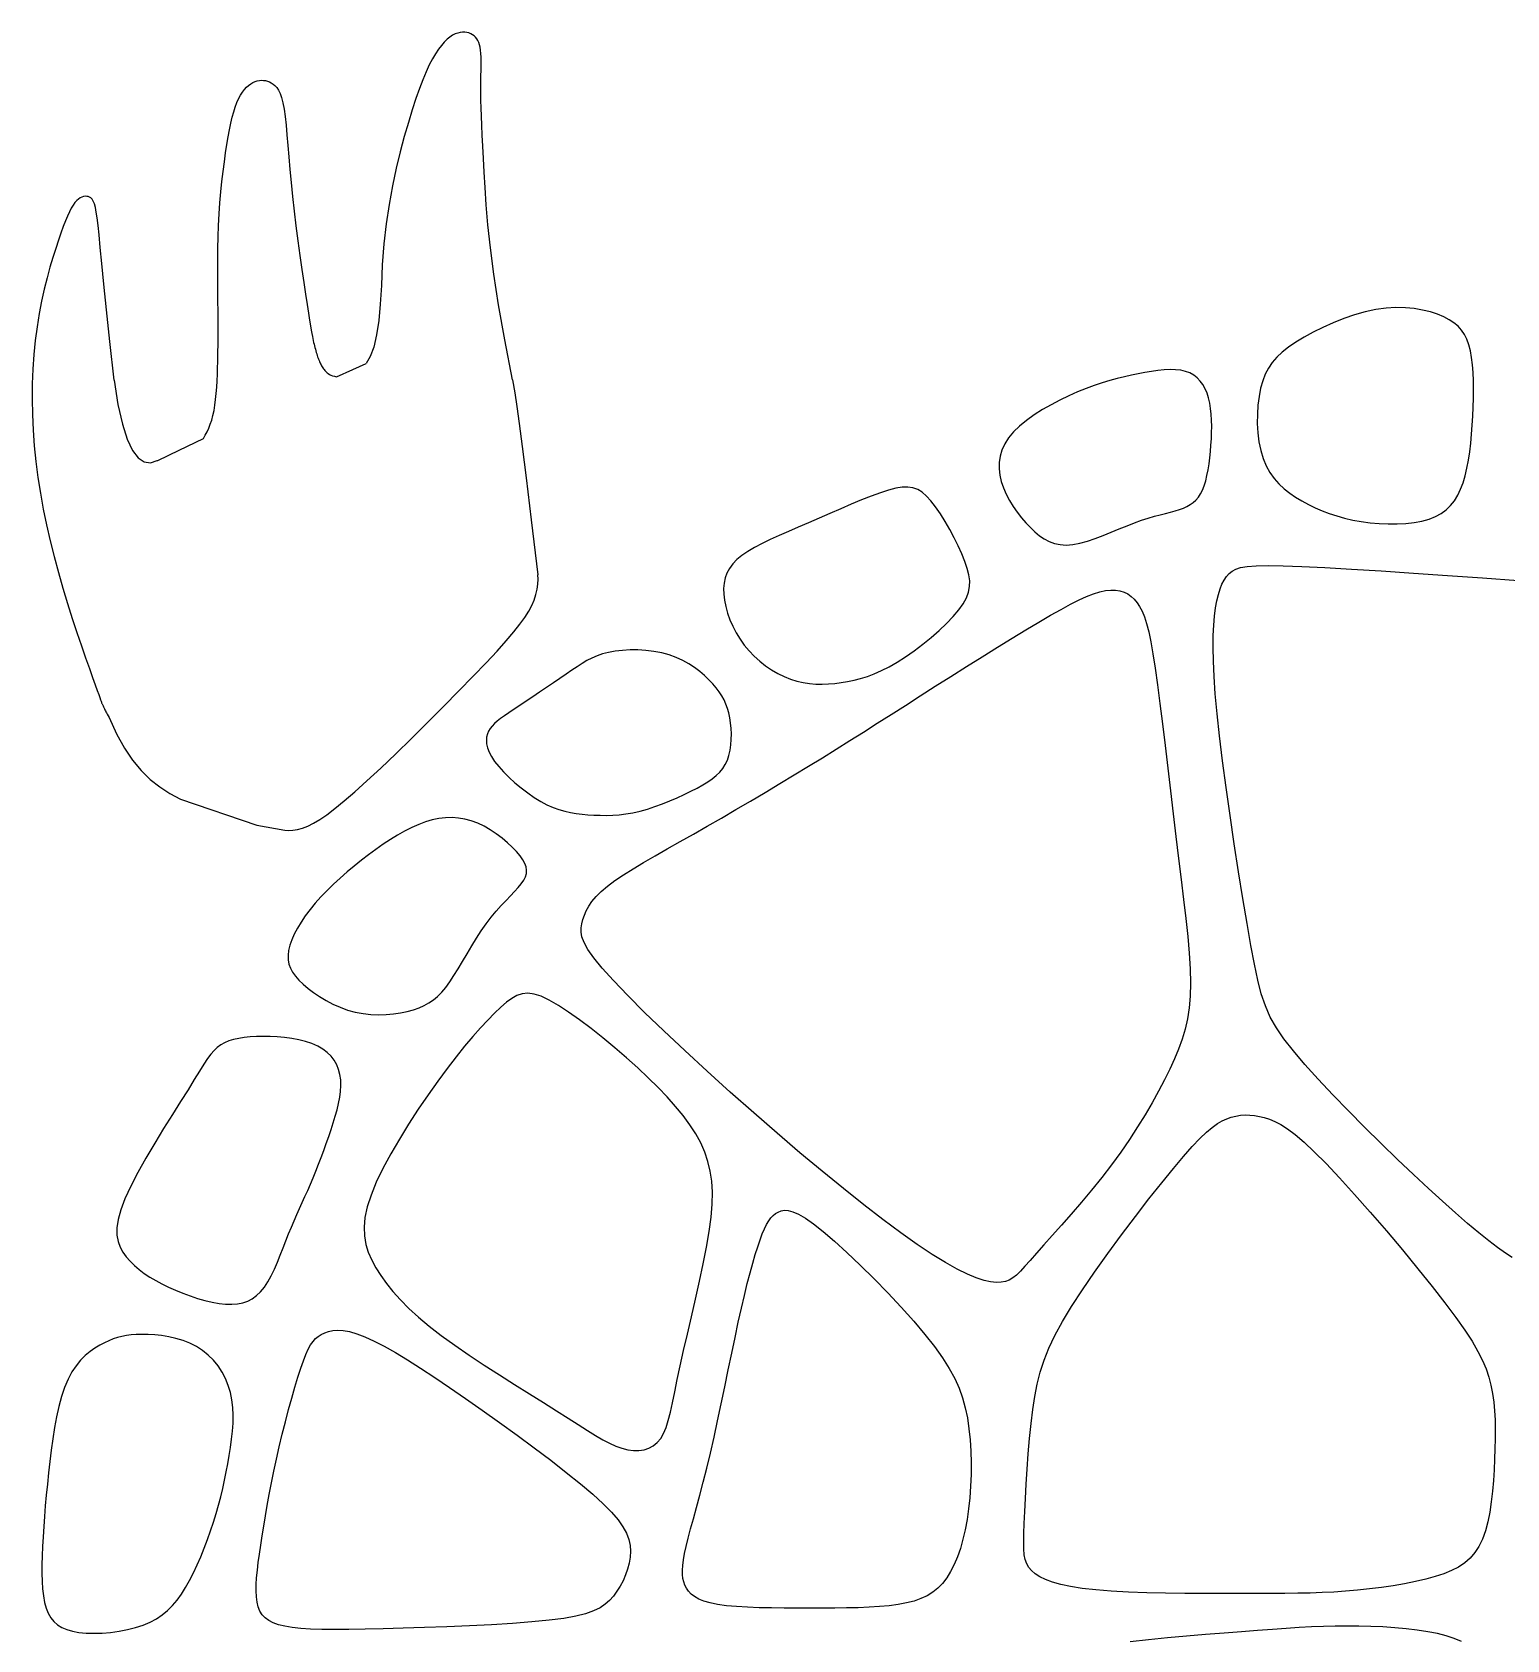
# Model space of a CAD drawing. Header units: millimetres. Extents: x 0 to 420, y 0 to 297.
# Drawn here: x 177.66 to 200.12, y 192.66 to 217.14 of the extents above; entities that cross this region are included whole.
import ezdxf

# ---------------------------------------------------------------- set-up
doc = ezdxf.new("R2010")
doc.units = ezdxf.units.MM
doc.layers.add('GREEN', color=96, linetype='Continuous')

msp = doc.modelspace()

# ---------------------------------------------------------------- linework, layer by layer
at = {"layer": 'GREEN', "linetype": 'Continuous'}
for points in [[(184.977934, 211.844408), (184.858319, 212.454222), (184.764535, 212.987568), (184.693054, 213.452019), (184.640348, 213.855145), (184.602889, 214.204519), (184.577149, 214.507713), (184.559601, 214.772297), (184.546717, 215.005845), (184.535566, 215.215021), (184.525606, 215.402871), (184.516893, 215.571534), (184.50948, 215.72315), (184.503424, 215.859859), (184.498778, 215.983799), (184.495599, 216.097111), (184.49394, 216.201934), (184.493768, 216.30006), (184.494693, 216.391897), (184.496235, 216.477503), (184.497914, 216.556939), (184.499251, 216.630263), (184.499767, 216.697536), (184.498982, 216.758818), (184.496416, 216.814166), (184.491665, 216.863703), (184.484626, 216.907791), (184.47527, 216.946853), (184.46357, 216.981312), (184.449496, 217.011594), (184.433021, 217.038119), (184.414117, 217.061314), (184.392755, 217.0816), (184.368935, 217.099275), (184.34277, 217.114126), (184.314401, 217.125815), (184.283971, 217.134002), (184.251619, 217.138351), (184.217487, 217.13852), (184.181717, 217.134172), (184.14445, 217.124968), (184.105817, 217.110516), (184.065913, 217.090221), (184.024823, 217.063431), (183.982631, 217.029499), (183.939421, 216.987773), (183.89528, 216.937606), (183.850291, 216.878347), (183.804539, 216.809348), (183.758051, 216.729831), (183.710622, 216.638509), (183.661988, 216.53397), (183.611887, 216.414797), (183.560054, 216.279578), (183.506227, 216.126898), (183.450142, 215.955342), (183.391537, 215.763498), (183.330523, 215.550474), (183.268715, 215.317476), (183.208103, 215.066235), (183.150676, 214.798479), (183.098426, 214.515938), (183.053342, 214.220343), (183.017414, 213.913423), (182.992632, 213.596907)], [(180.271032, 210.953562), (180.30057, 211.002292), (180.328092, 211.053946), (180.35352, 211.109096), (180.376779, 211.16831), (180.39779, 211.23216), (180.416477, 211.301216), (180.432764, 211.376048), (180.446572, 211.457228), (180.457889, 211.544937), (180.466952, 211.637807), (180.474062, 211.734083), (180.47952, 211.832009), (180.483626, 211.929829), (180.486683, 212.025787), (180.48899, 212.118127), (180.490848, 212.205094), (180.492498, 212.285719), (180.493941, 212.362192), (180.495116, 212.437486), (180.495962, 212.51458), (180.496421, 212.596447), (180.496432, 212.686066), (180.495935, 212.78641), (180.49487, 212.900457), (180.493261, 213.030272), (180.491474, 213.174274), (180.489959, 213.329973), (180.489166, 213.494878), (180.489544, 213.666499), (180.491544, 213.842346), (180.495615, 214.019927), (180.502208, 214.196751), (180.511634, 214.370604), (180.523661, 214.540374), (180.537917, 214.705224), (180.554029, 214.864318), (180.571627, 215.01682), (180.590339, 215.161892), (180.609794, 215.298698), (180.629621, 215.426403), (180.649547, 215.544375), (180.669699, 215.652803), (180.690303, 215.752084), (180.711586, 215.842612), (180.733772, 215.924782), (180.757088, 215.998991), (180.78176, 216.065633), (180.808014, 216.125104), (180.835992, 216.177788), (180.865495, 216.224036), (180.896241, 216.264185), (180.927948, 216.298574), (180.960332, 216.327542), (180.993112, 216.351428), (181.026005, 216.370571), (181.058729, 216.385309), (181.091048, 216.395944), (181.122914, 216.402626), (181.154329, 216.405468), (181.185292, 216.404584), (181.215803, 216.400085), (181.245861, 216.392085), (181.275468, 216.380698), (181.304622, 216.366035), (181.333283, 216.347866), (181.361237, 216.324587), (181.38823, 216.294249), (181.414009, 216.254905), (181.438319, 216.204606), (181.460905, 216.141404), (181.481514, 216.063351), (181.499891, 215.968498), (181.515958, 215.855414), (181.530345, 215.724725), (181.543857, 215.577577), (181.557298, 215.415112), (181.571476, 215.238474), (181.587194, 215.048807), (181.605258, 214.847255), (181.626474, 214.634961), (181.651344, 214.413661), (181.679162, 214.187454), (181.708919, 213.961034), (181.739604, 213.739091), (181.770209, 213.526318), (181.799723, 213.327407), (181.827139, 213.147049), (181.851445, 212.989937), (181.871889, 212.859416), (181.888739, 212.753447), (181.902517, 212.668643), (181.913747, 212.601619), (181.922952, 212.548988), (181.930656, 212.507365), (181.937383, 212.473363), (181.943654, 212.443597), (181.949908, 212.415243), (181.956236, 212.387732), (181.962644, 212.361055), (181.969135, 212.335207), (181.975715, 212.31018), (181.98239, 212.285967), (181.989164, 212.26256), (181.996043, 212.239953), (182.003031, 212.218138), (182.010135, 212.197109), (182.017357, 212.176857), (182.024705, 212.157377), (182.032183, 212.138661), (182.039796, 212.120701), (182.047549, 212.103491), (182.055448, 212.087024), (182.06351, 212.071282), (182.071806, 212.056208), (182.080421, 212.041734), (182.089439, 212.027793), (182.098943, 212.014318), (182.109017, 212.00124), (182.119746, 211.988492), (182.131214, 211.976008), (182.143582, 211.963743), (182.157316, 211.951752), (182.172964, 211.940115), (182.191068, 211.928912), (182.212173, 211.91822), (182.236826, 211.90812), (182.26557, 211.898691), (182.298949, 211.890012)], [(178.912891, 211.842232), (178.847889, 212.427687), (178.796257, 212.910715), (178.755989, 213.302948), (178.725076, 213.616017), (178.701514, 213.861554), (178.683293, 214.05119), (178.668409, 214.196557), (178.654853, 214.309286), (178.640939, 214.399452), (178.626263, 214.470898), (178.61074, 214.525912), (178.594284, 214.566781), (178.576811, 214.595792), (178.558236, 214.615231), (178.538475, 214.627386), (178.517442, 214.634543), (178.495096, 214.638514), (178.471563, 214.639211), (178.447013, 214.636068), (178.421616, 214.62852), (178.39554, 214.616002), (178.368956, 214.597951), (178.342033, 214.573802), (178.314941, 214.542989), (178.287755, 214.504911), (178.260173, 214.458814), (178.231799, 214.403908), (178.20224, 214.339402), (178.171098, 214.264507), (178.137979, 214.17843), (178.102487, 214.080382), (178.064226, 213.969573), (178.023051, 213.845456), (177.979813, 213.708464), (177.935615, 213.559275), (177.891559, 213.398566), (177.848745, 213.227016), (177.808276, 213.045301), (177.771253, 212.8541), (177.738779, 212.654089), (177.711801, 212.445989), (177.690652, 212.230682), (177.675508, 212.009095), (177.666549, 211.782154), (177.663953, 211.550784), (177.667897, 211.31591), (177.67856, 211.078458), (177.69612, 210.839354), (177.72067, 210.599397), (177.751961, 210.358886), (177.789661, 210.117989), (177.833437, 209.87688), (177.882954, 209.635729), (177.937881, 209.394707), (177.997884, 209.153986), (178.062629, 208.913736), (178.131536, 208.67468), (178.203035, 208.439743), (178.275308, 208.2124), (178.346536, 207.996126), (178.414901, 207.794397), (178.478586, 207.610689), (178.535773, 207.448477), (178.584642, 207.311236), (178.623894, 207.201272), (178.654287, 207.116201), (178.677099, 207.052471), (178.693607, 207.00653), (178.705087, 206.974824), (178.712817, 206.953801), (178.718072, 206.939907), (178.72213, 206.92959), (178.726061, 206.919876), (178.730107, 206.910116), (178.734305, 206.900237), (178.738691, 206.890168), (178.743301, 206.87984), (178.748172, 206.86918), (178.753339, 206.858118), (178.75884, 206.846582), (178.76474, 206.83446), (178.771233, 206.821467), (178.77854, 206.807276), (178.786886, 206.79156), (178.796494, 206.773993), (178.807586, 206.754247), (178.820385, 206.731996), (178.835115, 206.706913)], [(182.992632, 213.596907), (182.982244, 213.283043), (182.964988, 212.999112), (182.940085, 212.746931), (182.906756, 212.528321), (182.864225, 212.345097), (182.811713, 212.19908), (182.748441, 212.092086)], [(182.298949, 211.890012), (182.544819, 212.001132), (182.748441, 212.092086)], [(178.912891, 211.842232), (178.970866, 211.471691), (179.037026, 211.172547), (179.110679, 210.940116), (179.19113, 210.769716), (179.277687, 210.656665), (179.369657, 210.596278), (179.466345, 210.583873), (179.56706, 210.614767)], [(184.977934, 211.844408), (185.011513, 211.648437), (185.04393, 211.438716), (185.080161, 211.177891), (185.12518, 210.82861), (185.183961, 210.353518), (185.261479, 209.715263), (185.362708, 208.876492)], [(179.56706, 210.614767), (179.576153, 210.61929), (179.900729, 210.776946), (180.271032, 210.953562)], [(179.924226, 205.460329), (181.086177, 205.065628), (181.509446, 204.988099), (181.567658, 204.983264), (181.632682, 204.987019), (181.703542, 204.999524), (181.779268, 205.020943), (181.859506, 205.051842), (181.946393, 205.094409), (182.042685, 205.151237), (182.151138, 205.22492), (182.274509, 205.318049), (182.415555, 205.433218), (182.577032, 205.573021), (182.761697, 205.740048), (182.970685, 205.935274), (183.198645, 206.153188), (183.438604, 206.38666), (183.68359, 206.628558), (183.92663, 206.871753), (184.160752, 207.109114), (184.378982, 207.33351), (184.574349, 207.537811), (184.741502, 207.716642), (184.881574, 207.871651), (184.997324, 208.00624), (185.091508, 208.123813), (185.166882, 208.227773), (185.226203, 208.321524), (185.272227, 208.408468), (185.307711, 208.492009), (185.334926, 208.57474), (185.354195, 208.656012), (185.365357, 208.734367), (185.368248, 208.808346), (185.362708, 208.876492)], [(200.199096, 198.481668), (200.095979, 198.548163), (199.976679, 198.633713), (199.840512, 198.738066), (199.687909, 198.861006), (199.519304, 199.002317), (199.335128, 199.161783), (199.135815, 199.339187), (198.921796, 199.534313), (198.693505, 199.746946), (198.452274, 199.976041), (198.203042, 200.217238), (197.951648, 200.465352), (197.70393, 200.715194), (197.465727, 200.961579), (197.242878, 201.199319), (197.041222, 201.423226), (196.866597, 201.628114), (196.723041, 201.811282), (196.607382, 201.979969), (196.514645, 202.143901), (196.439858, 202.312804), (196.378045, 202.496404), (196.324234, 202.704426), (196.273451, 202.946596), (196.220721, 203.23264), (196.162261, 203.568681), (196.099043, 203.946435), (196.03323, 204.354014), (195.966984, 204.779532), (195.902469, 205.211101), (195.841846, 205.636835), (195.787278, 206.044846), (195.740928, 206.423248), (195.704453, 206.762675), (195.677493, 207.063848), (195.659184, 207.330008), (195.64866, 207.564397), (195.645055, 207.770258), (195.647506, 207.950832), (195.655147, 208.109361), (195.667113, 208.249087), (195.682683, 208.372892), (195.701714, 208.482216), (195.724204, 208.57814), (195.750154, 208.661746), (195.779565, 208.734112), (195.812435, 208.796321), (195.848766, 208.849452), (195.888556, 208.894586), (195.933105, 208.932625), (195.988898, 208.963747), (196.063721, 208.987953), (196.16536, 209.005243), (196.3016, 209.015617), (196.480225, 209.019075), (196.709021, 209.015617), (196.995773, 209.005243), (197.345382, 208.988097), (197.751217, 208.9649), (198.203763, 208.936515), (198.693505, 208.903808), (199.210927, 208.867642), (199.746514, 208.828884), (200.290751, 208.788396)], [(178.835115, 206.706913), (178.950453, 206.454909), (179.069682, 206.238274), (179.193828, 206.053064), (179.323918, 205.895335), (179.460976, 205.761141), (179.60603, 205.646539), (179.760104, 205.547583), (179.924226, 205.460329)], [(199.425062, 192.63787), (199.315302, 192.684514), (199.193533, 192.723731), (199.058994, 192.756979), (198.911407, 192.785501), (198.752442, 192.809679), (198.584256, 192.829678), (198.409005, 192.845665), (198.228844, 192.857807), (198.04593, 192.866267), (197.862419, 192.871214), (197.680467, 192.872812), (197.501327, 192.871231), (197.322634, 192.86665), (197.141122, 192.85925), (196.953523, 192.849214), (196.75657, 192.836724), (196.546995, 192.821961), (196.32153, 192.805108), (196.07691, 192.786346), (195.811532, 192.765806), (195.530464, 192.743407), (195.240439, 192.719019), (194.948192, 192.692508), (194.660457, 192.663743), (194.383967, 192.632593)]]:
    msp.add_lwpolyline(points, dxfattribs=at)
for points in [[(199.560825, 212.288065), (199.537325, 212.379847), (199.507771, 212.46212), (199.471296, 212.535747), (199.427036, 212.601593), (199.374126, 212.660524), (199.311701, 212.713403), (199.238895, 212.761095), (199.154845, 212.804465), (199.058973, 212.844016), (198.951855, 212.878812), (198.834358, 212.907557), (198.707345, 212.928954), (198.571682, 212.941705), (198.428234, 212.944515), (198.277866, 212.936086), (198.121443, 212.915122), (197.960118, 212.880866), (197.796198, 212.834723), (197.632278, 212.778638), (197.470953, 212.714556), (197.314818, 212.644423), (197.166469, 212.570183), (197.028499, 212.493782), (196.903505, 212.417165), (196.793468, 212.341665), (196.69792, 212.266165), (196.61578, 212.188935), (196.545966, 212.108248), (196.487397, 212.022374), (196.438993, 211.929583), (196.399671, 211.828148), (196.36835, 211.716338), (196.344202, 211.593218), (196.327406, 211.46102), (196.318396, 211.322771), (196.317603, 211.181496), (196.32546, 211.040221), (196.3424, 210.901972), (196.368855, 210.769775), (196.405257, 210.646654), (196.451824, 210.534953), (196.507905, 210.434274), (196.572637, 210.343537), (196.645154, 210.261661), (196.724591, 210.187565), (196.810083, 210.12017), (196.900765, 210.058393), (196.995772, 210.001156), (197.09442, 209.947592), (197.196744, 209.897703), (197.30296, 209.851704), (197.413285, 209.809811), (197.527935, 209.772241), (197.647127, 209.73921), (197.771076, 209.710933), (197.899999, 209.687628), (198.033716, 209.669545), (198.17046, 209.657082), (198.308069, 209.65067), (198.444381, 209.650742), (198.577232, 209.65773), (198.704461, 209.672066), (198.823905, 209.694183), (198.933401, 209.724513), (199.031292, 209.763416), (199.117937, 209.810964), (199.194203, 209.867157), (199.260953, 209.931995), (199.319053, 210.005478), (199.369368, 210.087606), (199.412763, 210.178379), (199.450103, 210.277798), (199.48218, 210.385681), (199.5095, 210.501129), (199.532495, 210.62306), (199.551598, 210.750395), (199.56724, 210.882052), (199.579855, 211.016952), (199.589875, 211.154012), (199.597732, 211.292153), (199.603715, 211.430258), (199.607536, 211.567067), (199.608761, 211.701281), (199.606959, 211.831606), (199.601697, 211.956743), (199.592542, 212.075397), (199.579062, 212.18627)], [(192.603814, 211.052396), (192.529279, 210.961659), (192.471179, 210.869409), (192.428649, 210.775862), (192.400824, 210.681235), (192.38684, 210.585743), (192.385831, 210.489602), (192.396932, 210.39303), (192.419278, 210.296241), (192.451932, 210.19956), (192.493669, 210.103744), (192.543191, 210.009657), (192.599201, 209.918163), (192.6604, 209.830127), (192.725493, 209.746414), (192.79318, 209.667888), (192.862165, 209.595414), (192.931546, 209.529855), (193.002009, 209.472077), (193.074634, 209.422944), (193.150503, 209.383321), (193.230697, 209.354072), (193.316297, 209.336061), (193.408385, 209.330154), (193.508042, 209.337214), (193.615844, 209.35753), (193.73035, 209.389084), (193.849614, 209.429284), (193.971689, 209.475535), (194.094629, 209.525244), (194.216487, 209.575818), (194.335318, 209.624662), (194.449176, 209.669185), (194.556473, 209.707403), (194.657067, 209.739786), (194.751173, 209.767414), (194.839008, 209.791369), (194.920788, 209.812729), (194.996728, 209.832577), (195.067047, 209.851992), (195.131959, 209.872056), (195.19168, 209.893813), (195.246428, 209.918163), (195.296419, 209.945971), (195.341868, 209.978102), (195.382992, 210.01542), (195.420007, 210.05879), (195.45313, 210.109075), (195.482576, 210.167141), (195.508563, 210.233528), (195.531306, 210.307479), (195.551021, 210.387915), (195.567925, 210.473753), (195.582233, 210.563914), (195.594163, 210.657317), (195.603931, 210.752881), (195.611752, 210.849526), (195.617735, 210.946242), (195.621556, 211.042311), (195.622781, 211.137083), (195.620979, 211.229909), (195.615717, 211.320142), (195.606562, 211.407133), (195.593082, 211.490234), (195.574845, 211.568796), (195.551454, 211.642207), (195.522656, 211.709999), (195.488235, 211.771739), (195.447976, 211.826996), (195.401662, 211.875336), (195.349076, 211.916328), (195.290003, 211.949539), (195.224226, 211.974538), (195.151673, 211.991108), (195.072849, 211.999897), (194.988402, 212.00177), (194.898982, 211.997591), (194.805236, 211.988226), (194.707814, 211.974538), (194.607365, 211.957392), (194.504536, 211.937652), (194.399798, 211.915931), (194.292897, 211.891833), (194.1834, 211.864709), (194.070877, 211.833911), (193.954893, 211.798791), (193.835017, 211.758699), (193.710815, 211.712988), (193.581856, 211.66101), (193.448248, 211.602331), (193.31226, 211.537385), (193.176706, 211.46682), (193.044395, 211.391283), (192.918139, 211.311424), (192.800749, 211.227891), (192.695037, 211.141333)], [(188.470207, 209.171228), (188.393978, 209.108047), (188.33094, 209.042705), (188.280445, 208.974769), (188.241844, 208.903808), (188.214488, 208.829388), (188.197728, 208.751078), (188.190916, 208.668446), (188.193403, 208.581058), (188.204612, 208.488772), (188.224255, 208.392596), (188.252115, 208.293826), (188.287977, 208.193759), (188.331624, 208.093692), (188.38284, 207.994922), (188.441409, 207.898746), (188.507113, 207.80646), (188.57963, 207.719217), (188.658202, 207.637593), (188.741964, 207.56202), (188.830052, 207.492932), (188.921599, 207.430759), (189.015741, 207.375935), (189.111614, 207.328892), (189.208351, 207.290061), (189.305233, 207.259695), (189.402114, 207.237326), (189.498996, 207.222305), (189.595877, 207.213984), (189.692759, 207.211715), (189.78964, 207.214849), (189.886522, 207.222737), (189.983403, 207.234732), (190.080428, 207.250474), (190.178319, 207.270753), (190.27794, 207.296653), (190.380155, 207.329252), (190.485831, 207.369631), (190.595831, 207.418872), (190.711022, 207.478055), (190.832268, 207.54826), (190.959749, 207.629992), (191.090907, 207.72145), (191.222497, 207.820255), (191.351276, 207.924032), (191.474, 208.030403), (191.587424, 208.136989), (191.688307, 208.241415), (191.773402, 208.341301), (191.840189, 208.435028), (191.889026, 208.524001), (191.920995, 208.610379), (191.937178, 208.696326), (191.938656, 208.784001), (191.92651, 208.875567), (191.901821, 208.973184), (191.86567, 209.079015), (191.819248, 209.194282), (191.764176, 209.316466), (191.702183, 209.442108), (191.635, 209.567749), (191.564358, 209.689933), (191.491985, 209.805201), (191.419612, 209.910094), (191.34897, 210.001155), (191.281102, 210.075611), (191.214316, 210.133425), (191.146232, 210.175246), (191.074472, 210.201721), (190.996657, 210.2135), (190.910408, 210.211231), (190.813347, 210.195562), (190.703094, 210.167141), (190.578099, 210.126834), (190.44013, 210.076368), (190.29178, 210.017689), (190.135645, 209.952743), (189.97432, 209.883475), (189.8104, 209.811829), (189.64648, 209.73975), (189.485155, 209.669185), (189.328768, 209.601645), (189.178652, 209.536915), (189.035889, 209.474346), (188.90156, 209.413291), (188.776746, 209.353099), (188.662528, 209.293124), (188.559988, 209.232717)], [(186.514125, 202.697798), (186.343645, 202.887089), (186.215983, 203.043313), (186.125517, 203.17144), (186.066625, 203.276442), (186.033682, 203.363289), (186.021067, 203.436952), (186.023158, 203.502402), (186.034331, 203.564611), (186.050225, 203.627756), (186.071526, 203.692846), (186.10018, 203.760097), (186.138132, 203.829726), (186.18733, 203.901949), (186.249719, 203.976981), (186.327246, 204.055039), (186.421856, 204.136338), (186.534921, 204.221096), (186.665502, 204.309528), (186.812085, 204.40185), (186.973158, 204.498279), (187.147206, 204.59903), (187.332715, 204.70432), (187.528172, 204.814364), (187.732063, 204.92938), (187.942874, 205.049402), (188.159091, 205.173747), (188.379201, 205.30155), (188.601689, 205.431946), (188.825043, 205.564072), (189.047748, 205.697062), (189.26829, 205.830052), (189.485156, 205.962177), (189.697372, 206.092862), (189.906129, 206.222682), (190.113155, 206.352502), (190.320181, 206.483187), (190.528938, 206.615601), (190.741154, 206.750608), (190.958561, 206.889073), (191.182887, 207.031861), (191.414999, 207.179295), (191.652301, 207.32954), (191.891333, 207.480216), (192.128635, 207.628947), (192.360747, 207.773356), (192.584208, 207.911065), (192.79556, 208.039696), (192.991341, 208.156873), (193.168921, 208.260686), (193.328984, 208.351099), (193.473045, 208.428545), (193.602617, 208.493455), (193.719213, 208.546262), (193.824348, 208.587398), (193.919536, 208.617295), (194.006289, 208.636387), (194.085942, 208.645104), (194.159108, 208.643879), (194.226219, 208.633145), (194.287707, 208.613333), (194.344005, 208.584877), (194.395545, 208.548207), (194.44276, 208.503757), (194.486083, 208.451959), (194.525982, 208.392524), (194.563069, 208.322283), (194.597994, 208.237345), (194.631405, 208.13382), (194.663951, 208.007818), (194.696281, 207.855448), (194.729043, 207.672821), (194.762887, 207.456046), (194.798316, 207.202925), (194.835259, 206.918034), (194.8735, 206.60764), (194.912822, 206.27801), (194.953009, 205.935413), (194.993844, 205.586116), (195.035113, 205.236387), (195.076597, 204.892493), (195.117902, 204.559838), (195.157909, 204.240367), (195.19532, 203.93516), (195.22884, 203.645298), (195.257169, 203.371861), (195.279011, 203.115931), (195.293067, 202.878588), (195.298041, 202.660912), (195.292887, 202.463192), (195.277569, 202.282546), (195.252303, 202.1153), (195.217306, 201.957779), (195.172794, 201.806311), (195.118983, 201.657219), (195.056089, 201.506831), (194.984329, 201.351472), (194.903883, 201.18826), (194.814787, 201.017484), (194.71704, 200.840224), (194.610644, 200.657561), (194.495597, 200.470575), (194.3719, 200.280347), (194.239553, 200.087959), (194.098556, 199.894489), (193.949486, 199.701236), (193.795225, 199.51036), (193.639235, 199.324238), (193.484974, 199.145249), (193.335904, 198.97577), (193.195484, 198.818177), (193.067174, 198.674849), (192.954434, 198.548163), (192.859535, 198.439883), (192.77999, 198.349326), (192.712122, 198.275194), (192.652256, 198.216192), (192.596715, 198.171021), (192.541823, 198.138386), (192.483903, 198.116989), (192.419279, 198.105535), (192.344564, 198.103337), (192.257522, 198.112163), (192.156207, 198.134388), (192.038673, 198.17239), (191.902974, 198.228547), (191.747163, 198.305236), (191.569295, 198.404835), (191.367423, 198.52972), (191.140285, 198.681585), (190.889359, 198.859385), (190.616808, 199.061392), (190.324794, 199.285876), (190.01548, 199.531107), (189.691029, 199.795358), (189.353602, 200.0769), (189.005362, 200.374002), (188.649301, 200.684144), (188.291726, 201.001634), (187.939774, 201.319989), (187.600581, 201.632725), (187.281283, 201.933357), (186.989017, 202.215403), (186.730919, 202.472378)], [(185.000929, 206.82899), (184.92297, 206.776904), (184.854742, 206.730436), (184.795596, 206.688292), (184.744885, 206.649173), (184.701958, 206.611783), (184.666168, 206.574825), (184.636866, 206.537003), (184.613403, 206.497019), (184.595417, 206.453758), (184.583704, 206.406822), (184.579343, 206.355996), (184.583415, 206.301064), (184.597003, 206.241809), (184.621187, 206.178016), (184.657049, 206.109468), (184.70567, 206.035949), (184.767591, 205.957603), (184.841189, 205.876015), (184.924302, 205.79313), (185.014768, 205.710894), (185.110424, 205.631251), (185.209108, 205.556147), (185.308656, 205.487527), (185.406908, 205.427336), (185.502167, 205.377014), (185.594616, 205.335986), (185.684901, 205.303171), (185.773674, 205.277488), (185.861581, 205.257856), (185.949271, 205.243195), (186.037395, 205.232425), (186.126599, 205.224464), (186.217462, 205.218521), (186.31027, 205.214955), (186.405241, 205.214414), (186.502591, 205.217548), (186.602536, 205.225004), (186.705292, 205.237432), (186.811076, 205.255478), (186.920104, 205.279793), (187.032303, 205.310735), (187.146449, 205.347512), (187.261027, 205.389045), (187.374524, 205.434251), (187.485426, 205.482051), (187.592219, 205.531364), (187.693389, 205.58111), (187.787424, 205.630206), (187.873096, 205.677934), (187.950334, 205.725014), (188.019355, 205.772526), (188.080375, 205.821551), (188.133609, 205.873169), (188.179274, 205.928462), (188.217587, 205.988509), (188.248764, 206.054392), (188.273056, 206.126758), (188.290861, 206.204528), (188.302611, 206.286188), (188.308738, 206.370225), (188.309675, 206.455127), (188.305855, 206.53938), (188.297709, 206.621473), (188.285671, 206.699891), (188.270029, 206.773518), (188.250494, 206.842822), (188.226634, 206.908669), (188.198016, 206.971922), (188.164209, 207.033446), (188.124779, 207.094106), (188.079293, 207.154766), (188.027321, 207.21629), (187.9685, 207.279183), (187.902759, 207.342508), (187.830098, 207.404968), (187.750517, 207.465268), (187.664015, 207.522109), (187.570594, 207.574196), (187.470253, 207.620231), (187.362991, 207.658917), (187.24917, 207.689247), (187.130591, 207.711364), (187.009417, 207.7257), (186.887811, 207.732688), (186.767934, 207.73276), (186.651951, 207.726349), (186.542022, 207.713885), (186.440311, 207.695803), (186.348223, 207.672461), (186.264137, 207.643932), (186.185673, 207.610216), (186.110453, 207.571314), (186.036098, 207.527224), (185.960229, 207.477947), (185.880468, 207.423483), (185.794435, 207.363832), (185.700545, 207.299246), (185.600383, 207.230986), (185.49633, 207.160565), (185.390762, 207.089495), (185.286059, 207.01929), (185.1846, 206.951462), (185.088764, 206.887525)], [(181.974538, 203.878138), (181.895028, 203.781422), (181.822872, 203.685353), (181.758501, 203.590582), (181.702347, 203.497755), (181.654843, 203.407522), (181.616422, 203.320531), (181.587517, 203.237431), (181.568558, 203.158869), (181.559908, 203.085241), (181.561638, 203.015937), (181.573748, 202.95009), (181.596239, 202.886837), (181.629109, 202.825313), (181.67236, 202.764653), (181.725991, 202.703994), (181.790002, 202.64247), (181.864212, 202.579613), (181.947722, 202.51654), (182.03945, 202.454763), (182.138313, 202.395797), (182.243232, 202.341152), (182.353125, 202.292344), (182.46691, 202.250883), (182.583507, 202.218284), (182.701797, 202.195663), (182.82052, 202.182551), (182.938378, 202.178085), (183.054074, 202.181399), (183.166309, 202.191629), (183.273787, 202.20791), (183.37521, 202.229379), (183.46928, 202.25517), (183.555133, 202.284743), (183.633633, 202.318855), (183.706077, 202.358587), (183.773765, 202.405018), (183.837992, 202.45923), (183.900056, 202.522303), (183.961256, 202.595317), (184.022888, 202.679355), (184.086034, 202.774883), (184.15091, 202.87992), (184.217516, 202.991874), (184.285852, 203.10815), (184.355917, 203.226156), (184.427713, 203.343297), (184.501239, 203.456979), (184.576495, 203.56461), (184.653229, 203.664137), (184.730179, 203.755667), (184.805832, 203.839848), (184.878673, 203.917329), (184.947189, 203.988759), (185.009866, 204.054786), (185.065191, 204.116058), (185.11165, 204.173224), (185.147944, 204.227003), (185.173642, 204.278405), (185.188528, 204.328511), (185.192384, 204.3784), (185.184995, 204.429154), (185.166145, 204.481853), (185.135618, 204.537577), (185.093196, 204.597409), (185.038953, 204.661922), (184.974113, 204.729678), (184.90019, 204.798731), (184.818699, 204.867135), (184.731153, 204.932945), (184.639065, 204.994217), (184.54395, 205.049005), (184.447321, 205.095364), (184.350403, 205.13171), (184.253269, 205.157897), (184.155703, 205.174143), (184.057488, 205.180662), (183.958408, 205.177673), (183.858247, 205.16539), (183.756788, 205.144029), (183.653815, 205.113807), (183.549185, 205.075013), (183.443041, 205.028221), (183.335599, 204.974081), (183.227076, 204.913242), (183.117688, 204.84635), (183.007651, 204.774056), (182.897182, 204.697007), (182.786496, 204.615851), (182.675919, 204.531201), (182.566206, 204.443526), (182.458224, 204.353257), (182.352836, 204.260827), (182.250909, 204.166668), (182.153307, 204.071211), (182.060895, 203.974891)], [(182.823403, 199.433418), (182.766024, 199.255762), (182.731135, 199.094531), (182.717007, 198.947133), (182.721908, 198.810973), (182.74411, 198.683458), (182.781883, 198.561995), (182.833495, 198.443989), (182.897218, 198.326849), (182.971825, 198.208339), (183.05811, 198.087668), (183.15737, 197.964404), (183.270903, 197.838114), (183.400006, 197.708366), (183.545977, 197.574727), (183.710113, 197.436767), (183.893712, 197.294051), (184.096954, 197.14658), (184.31555, 196.996084), (184.544094, 196.844723), (184.777179, 196.694659), (185.009399, 196.548053), (185.235348, 196.407066), (185.449619, 196.27386), (185.646806, 196.150596), (185.822836, 196.039038), (185.97897, 195.939368), (186.117805, 195.851368), (186.241934, 195.774823), (186.353953, 195.709517), (186.456457, 195.655233), (186.552041, 195.611756), (186.6433, 195.578868), (186.732252, 195.556463), (186.818609, 195.544864), (186.901506, 195.544504), (186.980078, 195.555815), (187.05346, 195.579229), (187.120786, 195.615178), (187.181193, 195.664094), (187.233815, 195.726411), (187.278291, 195.802704), (187.31628, 195.894125), (187.349943, 196.001972), (187.381444, 196.127542), (187.412945, 196.272131), (187.446609, 196.437036), (187.484597, 196.623553), (187.529073, 196.83298), (187.581407, 197.065424), (187.639795, 197.31624), (187.701643, 197.57959), (187.764357, 197.849641), (187.82534, 198.120556), (187.881998, 198.3865), (187.931737, 198.641638), (187.97196, 198.880134), (188.000469, 199.097593), (188.016652, 199.295385), (188.020292, 199.476319), (188.011173, 199.643205), (187.989079, 199.798853), (187.953794, 199.946071), (187.905101, 200.08767), (187.842784, 200.226459), (187.766735, 200.364853), (187.677278, 200.503678), (187.574846, 200.643368), (187.459872, 200.784355), (187.332787, 200.927071), (187.194025, 201.071948), (187.044017, 201.219418), (186.883197, 201.369915), (186.712537, 201.523221), (186.535174, 201.676527), (186.354782, 201.826375), (186.17504, 201.969307), (185.999622, 202.101864), (185.832206, 202.22059), (185.676468, 202.322026), (185.536084, 202.402713), (185.41354, 202.459986), (185.306567, 202.494351), (185.211704, 202.507102), (185.125491, 202.499538), (185.044468, 202.472954), (184.965175, 202.428648), (184.884152, 202.367916), (184.797939, 202.292056), (184.703725, 202.202111), (184.601293, 202.098118), (184.491076, 201.979861), (184.373506, 201.847123), (184.249016, 201.699688), (184.118039, 201.537341), (183.981006, 201.359865), (183.838351, 201.167044), (183.691047, 200.959418), (183.542229, 200.740553), (183.395573, 200.514773), (183.254756, 200.286399), (183.123454, 200.059754), (183.005344, 199.83916), (182.904102, 199.628941)], [(179.077322, 199.37809), (179.01378, 199.209943), (178.973809, 199.063409), (178.955031, 198.935894), (178.955067, 198.824805), (178.971539, 198.727548), (179.002066, 198.641529), (179.044272, 198.564156), (179.095776, 198.492834), (179.154561, 198.425366), (179.220049, 198.361141), (179.292026, 198.299941), (179.370273, 198.24155), (179.454576, 198.185754), (179.544717, 198.132334), (179.640481, 198.081076), (179.741652, 198.031763), (179.847796, 197.98436), (179.957616, 197.939549), (180.069599, 197.898197), (180.182231, 197.861168), (180.293998, 197.829325), (180.403386, 197.803534), (180.508881, 197.784659), (180.60897, 197.773564), (180.702464, 197.771043), (180.78947, 197.777599), (180.870421, 197.793664), (180.945749, 197.819671), (181.015887, 197.856053), (181.081268, 197.90324), (181.142323, 197.961666), (181.199486, 198.031764), (181.253189, 198.113531), (181.303864, 198.205241), (181.351944, 198.304732), (181.397862, 198.409841), (181.44205, 198.518409), (181.48494, 198.628273), (181.526965, 198.737273), (181.568558, 198.843248), (181.610078, 198.944575), (181.651599, 199.041796), (181.69312, 199.135992), (181.73464, 199.228242), (181.776161, 199.319627), (181.817682, 199.411229), (181.859202, 199.504128), (181.900723, 199.599404), (181.942208, 199.69785), (181.983476, 199.799105), (182.024312, 199.902522), (182.064499, 200.007451), (182.103822, 200.113245), (182.142062, 200.219256), (182.179006, 200.324834), (182.214435, 200.429331), (182.248027, 200.532171), (182.279023, 200.633067), (182.306559, 200.7318), (182.32977, 200.828157), (182.347791, 200.92192), (182.359757, 201.012873), (182.364803, 201.100801), (182.362064, 201.185487), (182.350783, 201.266678), (182.330635, 201.34398), (182.301405, 201.416959), (182.262876, 201.485183), (182.214831, 201.54822), (182.157055, 201.605637), (182.089332, 201.657003), (182.011445, 201.701886), (181.923538, 201.739996), (181.827197, 201.771623), (181.724368, 201.797198), (181.616999, 201.817153), (181.507034, 201.831922), (181.39642, 201.841936), (181.287104, 201.847627), (181.181032, 201.849428), (181.079861, 201.847663), (180.984097, 201.842224), (180.893956, 201.832894), (180.809653, 201.819459), (180.731405, 201.8017), (180.659429, 201.779403), (180.59394, 201.752351), (180.535156, 201.720328), (180.482714, 201.682686), (180.433949, 201.637048), (180.385617, 201.580602), (180.334473, 201.510541), (180.277274, 201.424055), (180.210776, 201.318333), (180.131736, 201.190566), (180.036909, 201.037944), (179.924529, 200.859207), (179.798742, 200.65929), (179.66517, 200.444676), (179.529435, 200.221849), (179.39716, 199.997293), (179.273968, 199.777492), (179.165481, 199.56893)], [(193.85866, 193.421058), (193.65239, 193.444328), (193.474883, 193.472352), (193.323758, 193.504699), (193.196637, 193.540936), (193.091142, 193.580632), (193.004893, 193.623353), (192.935512, 193.668667), (192.880619, 193.716143), (192.838018, 193.765961), (192.806228, 193.820749), (192.783954, 193.88375), (192.769898, 193.958205), (192.762762, 194.047358), (192.761248, 194.154449), (192.764059, 194.28272), (192.769898, 194.435413), (192.777719, 194.614294), (192.787486, 194.81522), (192.799416, 195.032572), (192.813725, 195.26073), (192.830628, 195.494075), (192.850343, 195.726987), (192.873086, 195.953849), (192.899072, 196.169039), (192.928987, 196.368776), (192.96539, 196.556626), (193.011308, 196.737993), (193.069768, 196.918278), (193.143799, 197.102887), (193.236428, 197.297221), (193.350681, 197.506683), (193.489588, 197.736678), (193.654589, 197.990411), (193.840783, 198.262299), (194.041682, 198.54456), (194.250799, 198.829415), (194.461646, 199.109084), (194.667735, 199.375784), (194.862579, 199.621736), (195.03969, 199.83916), (195.194167, 200.022183), (195.327451, 200.172572), (195.44257, 200.293999), (195.542551, 200.390139), (195.630422, 200.464667), (195.70921, 200.521256), (195.781943, 200.563581), (195.851649, 200.595316), (195.920886, 200.619558), (195.99034, 200.6371), (196.060226, 200.648159), (196.13076, 200.65295), (196.20216, 200.651689), (196.274641, 200.644593), (196.34842, 200.631877), (196.423712, 200.613759), (196.501239, 200.589697), (196.583739, 200.556125), (196.674457, 200.508721), (196.776637, 200.443163), (196.893522, 200.355127), (197.028356, 200.240292), (197.184382, 200.094334), (197.364846, 199.912932), (197.571223, 199.693959), (197.797928, 199.444081), (198.037609, 199.172157), (198.282912, 198.88705), (198.526485, 198.59762), (198.760976, 198.312729), (198.979031, 198.041237), (199.173298, 197.792007), (199.338155, 197.571702), (199.474899, 197.378196), (199.586558, 197.207168), (199.676159, 197.054294), (199.74673, 196.915252), (199.801297, 196.78572), (199.84289, 196.661375), (199.874535, 196.537895), (199.898864, 196.411641), (199.916921, 196.281713), (199.929355, 196.147894), (199.936816, 196.009969), (199.939952, 195.867722), (199.939411, 195.720936), (199.935843, 195.569395), (199.929896, 195.412883), (199.921967, 195.251652), (199.911443, 195.087828), (199.897458, 194.924004), (199.879149, 194.762774), (199.85565, 194.60673), (199.826095, 194.458467), (199.78962, 194.320578), (199.74536, 194.195657), (199.692486, 194.085612), (199.630314, 193.989616), (199.558193, 193.906155), (199.475476, 193.833717), (199.381514, 193.770788), (199.275658, 193.715855), (199.157259, 193.667407), (199.025669, 193.623929), (198.880707, 193.584162), (198.724068, 193.547853), (198.557913, 193.515001), (198.384406, 193.485608), (198.205709, 193.459673), (198.023984, 193.437196), (197.841394, 193.418176), (197.660102, 193.402615), (197.481369, 193.39044), (197.302852, 193.381291), (197.121307, 193.374735), (196.933491, 193.37034), (196.73616, 193.367675), (196.526071, 193.366306), (196.299978, 193.365801), (196.054639, 193.365729), (195.788467, 193.365837), (195.506509, 193.366594), (195.215468, 193.368647), (194.922049, 193.372645), (194.632954, 193.379237), (194.354889, 193.389071), (194.094556, 193.402795)], [(188.101135, 193.199744), (187.986629, 193.223014), (187.890937, 193.251038), (187.812112, 193.283385), (187.748209, 193.319622), (187.697282, 193.359318), (187.657383, 193.402039), (187.626567, 193.447353), (187.602887, 193.494829), (187.584758, 193.544394), (187.572035, 193.597417), (187.564934, 193.655627), (187.563673, 193.720754), (187.568466, 193.794525), (187.579531, 193.87867), (187.597084, 193.974919), (187.62134, 194.084999), (187.652337, 194.210317), (187.689388, 194.35098), (187.731629, 194.506771), (187.778196, 194.677475), (187.828222, 194.862876), (187.880844, 195.062758), (187.935196, 195.276903), (187.990412, 195.505097), (188.045737, 195.746511), (188.100846, 195.997867), (188.155522, 196.255274), (188.209549, 196.514842), (188.262711, 196.772681), (188.314792, 197.024901), (188.365576, 197.267612), (188.414845, 197.496922), (188.462421, 197.709663), (188.508267, 197.905546), (188.552383, 198.085003), (188.594768, 198.248467), (188.635424, 198.39637), (188.67435, 198.529143), (188.711545, 198.647221), (188.747011, 198.751034), (188.780854, 198.841122), (188.813617, 198.91846), (188.845947, 198.984126), (188.878493, 199.039203), (188.911904, 199.084769), (188.946829, 199.121907), (188.983916, 199.151697), (189.023815, 199.175219), (189.067534, 199.192797), (189.117525, 199.20173), (189.176598, 199.19856), (189.247565, 199.179829), (189.333237, 199.142079), (189.436426, 199.081852), (189.559943, 198.995689), (189.706598, 198.880133), (189.877655, 198.733347), (190.068174, 198.559977), (190.271668, 198.366292), (190.48165, 198.158558), (190.691632, 197.943043), (190.895126, 197.726016), (191.085645, 197.513743), (191.256702, 197.312493), (191.403285, 197.126948), (191.526297, 196.955452), (191.628116, 196.794761), (191.711122, 196.641636), (191.777692, 196.492832), (191.830205, 196.34511), (191.871041, 196.195226), (191.902578, 196.039939), (191.926834, 195.876871), (191.944387, 195.707103), (191.955452, 195.532581), (191.960245, 195.355249), (191.958984, 195.177052), (191.951883, 194.999937), (191.93916, 194.825846), (191.921031, 194.656727), (191.897676, 194.494308), (191.86913, 194.339453), (191.835395, 194.192811), (191.796469, 194.05503), (191.752353, 193.926759), (191.703047, 193.808645), (191.648552, 193.701338), (191.588866, 193.605486), (191.523845, 193.521485), (191.45277, 193.448722), (191.374775, 193.386334), (191.288994, 193.333455), (191.194564, 193.289221), (191.090618, 193.252767), (190.976292, 193.22323), (190.850722, 193.199744), (190.713365, 193.181482), (190.564979, 193.167758), (190.406646, 193.157924), (190.239446, 193.151332), (190.064462, 193.147334), (189.882773, 193.145281), (189.695462, 193.144524), (189.503609, 193.144416), (189.308621, 193.144524), (189.1132, 193.145281), (188.920375, 193.147334), (188.733171, 193.151332), (188.554618, 193.157924), (188.387743, 193.167758), (188.235572, 193.181482)], [(178.210001, 196.63011), (178.157992, 196.505116), (178.112255, 196.366723), (178.07214, 196.217091), (178.036999, 196.058382), (178.006182, 195.892757), (177.979043, 195.722377), (177.95493, 195.549403), (177.933197, 195.375998), (177.913302, 195.204033), (177.895137, 195.034229), (177.878702, 194.867019), (177.863996, 194.702835), (177.851021, 194.542108), (177.839776, 194.385272), (177.830261, 194.232759), (177.822476, 194.085), (177.816529, 193.942464), (177.812961, 193.805764), (177.812421, 193.675547), (177.815556, 193.552463), (177.823017, 193.437159), (177.835452, 193.330285), (177.853509, 193.232487), (177.877837, 193.144416), (177.909086, 193.066538), (177.947903, 192.998602), (177.994938, 192.940176), (178.05084, 192.890827), (178.116256, 192.850123), (178.191837, 192.817632), (178.27823, 192.792922), (178.376085, 192.775559), (178.485473, 192.765185), (178.60416, 192.761727), (178.729334, 192.765185), (178.858185, 192.775559), (178.987901, 192.79285), (179.115671, 192.817056), (179.238683, 192.848178), (179.354126, 192.886216), (179.459838, 192.931207), (179.556251, 192.983329), (179.644446, 193.0428), (179.725504, 193.109835), (179.800508, 193.184651), (179.870538, 193.267464), (179.936675, 193.358489), (180.000001, 193.457944), (180.061381, 193.565791), (180.120815, 193.680987), (180.178086, 193.802234), (180.232978, 193.928236), (180.285275, 194.057696), (180.334761, 194.189317), (180.381219, 194.321803), (180.424434, 194.453856), (180.464261, 194.584433), (180.500843, 194.713497), (180.534399, 194.841264), (180.565143, 194.96795), (180.593292, 195.093772), (180.619062, 195.218945), (180.64267, 195.343687), (180.664331, 195.468212), (180.684046, 195.592629), (180.70095, 195.716613), (180.713961, 195.839734), (180.721999, 195.961557), (180.723981, 196.081651), (180.718827, 196.199585), (180.705456, 196.314924), (180.682785, 196.427238), (180.649987, 196.536022), (180.607241, 196.640483), (180.554979, 196.739758), (180.493636, 196.83298), (180.423642, 196.919287), (180.34543, 196.997813), (180.259433, 197.067694), (180.166084, 197.128066), (180.066067, 197.178351), (179.961076, 197.219127), (179.853058, 197.251258), (179.743958, 197.275608), (179.635724, 197.293042), (179.5303, 197.304425), (179.429634, 197.310621), (179.335673, 197.312494), (179.249784, 197.310729), (179.171032, 197.30529), (179.097902, 197.29596), (179.028882, 197.282524), (178.962456, 197.264766), (178.897111, 197.242469), (178.831334, 197.215417), (178.763611, 197.183394), (178.692896, 197.146004), (178.620018, 197.10213), (178.546276, 197.050476), (178.472966, 196.989745), (178.401386, 196.918639), (178.332833, 196.835862), (178.268606, 196.740118)], [(181.753093, 196.796095), (181.793064, 196.91057), (181.830656, 197.006458), (181.866951, 197.085921), (181.903029, 197.151119), (181.939972, 197.204214), (181.978862, 197.247367), (182.020779, 197.28274), (182.066805, 197.312494), (182.118057, 197.338141), (182.175796, 197.358601), (182.241321, 197.372145), (182.315929, 197.377043), (182.400916, 197.371568), (182.497581, 197.35399), (182.607222, 197.322579), (182.731135, 197.275608), (182.870366, 197.211742), (183.024951, 197.131235), (183.194674, 197.034734), (183.379318, 196.922889), (183.578667, 196.796347), (183.792506, 196.655756), (184.020617, 196.501766), (184.262784, 196.335024), (184.517855, 196.156683), (184.780927, 195.969914), (185.046162, 195.778389), (185.30772, 195.585784), (185.559763, 195.395773), (185.796453, 195.212029), (186.011949, 195.038227), (186.200414, 194.878041), (186.357449, 194.734137), (186.484426, 194.605145), (186.584155, 194.488689), (186.659447, 194.38239), (186.713114, 194.283873), (186.747966, 194.190758), (186.766816, 194.100669), (186.772475, 194.011229), (186.767429, 193.920635), (186.752868, 193.829394), (186.729657, 193.738585), (186.698661, 193.649288), (186.660745, 193.562585), (186.616773, 193.479557), (186.567612, 193.401283), (186.514125, 193.328844), (186.456205, 193.263069), (186.389851, 193.203779), (186.31009, 193.150539), (186.211947, 193.102919), (186.090449, 193.060486), (185.940621, 193.022808), (185.757491, 192.989453), (185.536084, 192.959987), (185.273805, 192.934016), (184.977574, 192.911287), (184.65669, 192.891583), (184.320453, 192.874689), (183.97816, 192.860389), (183.639111, 192.848466), (183.312605, 192.838704), (183.00794, 192.830888), (182.732541, 192.824908), (182.486337, 192.82109), (182.267381, 192.819865), (182.073726, 192.821666), (181.903426, 192.826925), (181.754536, 192.836075), (181.625108, 192.849547), (181.513197, 192.867773), (181.417, 192.891187), (181.335293, 192.92022), (181.266993, 192.955305), (181.211019, 192.996873), (181.166291, 193.045358), (181.131727, 193.101191), (181.106245, 193.164804), (181.088764, 193.23663), (181.078276, 193.316993), (181.074059, 193.405785), (181.075465, 193.50279), (181.081844, 193.607792), (181.092549, 193.720574), (181.106929, 193.840921), (181.124338, 193.968616), (181.144125, 194.103443), (181.165786, 194.245186), (181.189394, 194.393629), (181.215164, 194.548556), (181.243313, 194.709751), (181.274057, 194.876997), (181.307612, 195.050078), (181.344195, 195.228779), (181.384021, 195.412883), (181.427128, 195.60167), (181.472829, 195.792402), (181.520261, 195.981837), (181.568557, 196.166733), (181.616854, 196.343849), (181.664285, 196.509943), (181.709987, 196.661772)]]:
    msp.add_lwpolyline(points, close=True, dxfattribs=at)

doc.saveas('drawing.dxf')
